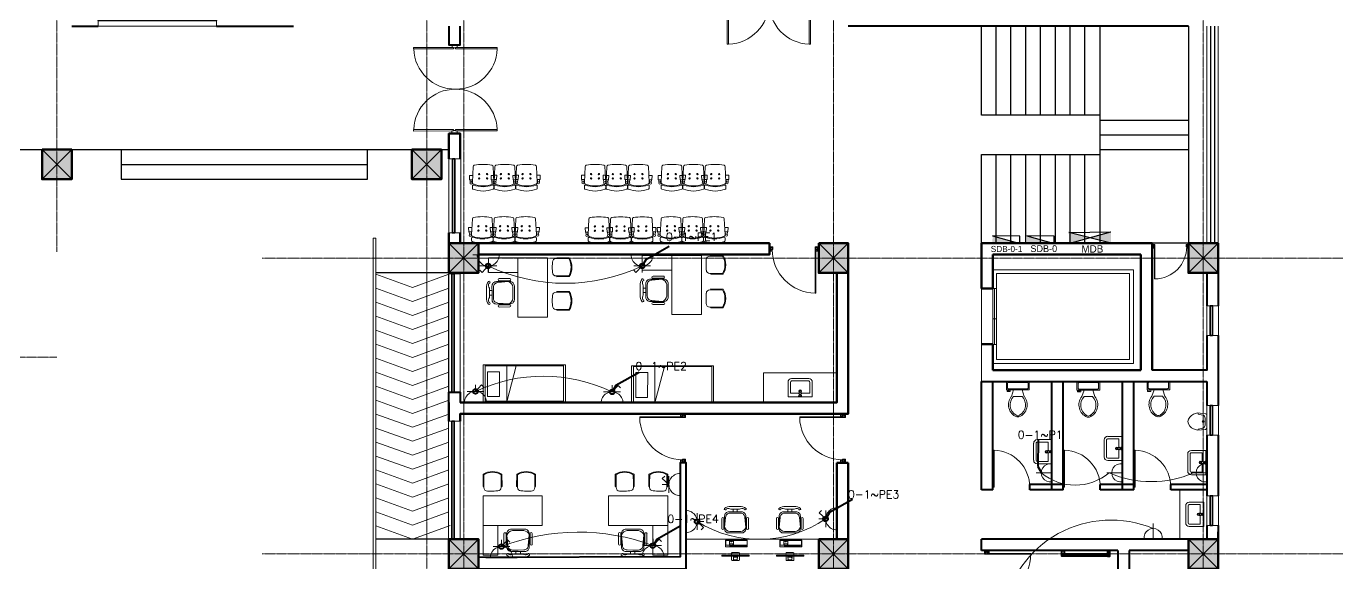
# Model space of a CAD drawing. Header units: millimetres. Extents: x 2390631 to 3136749, y 3674522 to 3929111.
# Drawn here: x 2454406 to 2481103, y 3817541 to 3828418 of the extents above; entities that cross this region are included whole.
import ezdxf

# ---------------------------------------------------------------- set-up
doc = ezdxf.new("R2010")
doc.units = ezdxf.units.MM
doc.header["$MEASUREMENT"] = 0
doc.linetypes.add('CENTER', pattern=[2, 1.25, -0.25, 0.25, -0.25])
doc.linetypes.add('DASHED', pattern=[0.75, 0.5, -0.25])
for name, color, linetype, lineweight in [('0newfurnture', 30, 'Continuous', 15), ('4 DB BOXES', 3, 'Continuous', 25), ('5 A power', 220, 'Continuous', 9), ('5 DB BOXES', 3, 'Continuous', 25), ('centreline', 52, 'CENTER', 5), ('Column-0.5', 14, 'Continuous', 50), ('door', 41, 'Continuous', 5), ('Door Opening-0.09', 253, 'Continuous', 9), ('furniture', 34, 'Continuous', 15), ('Furniture Hospital-0.09', 44, 'Continuous', 9), ('Hatch', 9, 'Continuous', 9), ('hatch-1', 53, 'Continuous', 15), ('hidden lines', 205, 'DASHED', 5), ('Power Sockets City supply', 141, 'Continuous', 13), ('Railing', 73, 'Continuous', 20), ('Sill Level', 140, 'Continuous', 20), ('stairs', 6, 'Continuous', 25), ('WALL 0.2', 7, 'Continuous', 20), ('wall 0.4', 7, 'Continuous', 40), ('Wall-0.5', 7, 'Continuous', 50), ('WINDOW', 152, 'Continuous', 30), ('Windows Plan', 152, 'Continuous', 35)]:
    doc.layers.add(name, color=color, linetype=linetype, lineweight=lineweight)
for name, color, linetype in [('power socket Generator', 210, 'CENTER'), ('wire powered ups', 3, 'Continuous'), ('Wires', 1, 'Continuous')]:
    doc.layers.add(name, color=color, linetype=linetype)
doc.styles.add('arial.', font='arial.ttf')
doc.styles.add('romans', font='romans.shx')
doc.styles.get("Standard").update_dxf_attribs({"font": 'arial.ttf'})
doc.dimstyles.get("Standard").update_dxf_attribs({"dimtxt": 500, "dimasz": 100, "dimexe": 100, "dimexo": 200, "dimgap": 0.09, "dimtad": 0, "dimtoh": 1, "dimdec": 0, "dimzin": 0, "dimdsep": 46, "dimtxsty": 'Standard', "dimblk": 'DOT', "dimcen": 0, "dimclrd": 256, "dimclre": 256, "dimclrt": 256, "dimadec": 0, "dimazin": 0, "dimtfac": 1, "dimtdec": 0, "dimtofl": 0, "dimtmove": 0, "dimatfit": 3, "dimfxl": 1, "dimtolj": 1, "dimtzin": 0, "dimlwd": -1, "dimlwe": -1, "dimarcsym": 1})

# ---------------------------------------------------------------- blocks, each defined once
blk = doc.blocks.new("door 3'3")
at = {"layer": 'door'}
for p, q in [((82769.4, -31237.4), (82769.4, -31203.4)), ((82769.8, -31203.4), (82769.4, -31203.4)), ((82769.8, -31237.4), (82769.8, -31203.4))]:
    blk.add_line(p, q, dxfattribs=at)
at = {"layer": 'door', "ltscale": 80}
for points in [[(82769.8, -31239.8), (82767.4, -31239.8), (82767.4, -31239.4), (82766.9, -31239.4), (82766.9, -31236.4), (82767.4, -31236.4), (82767.4, -31235.9), (82769.4, -31235.9), (82769.4, -31237.4), (82769.8, -31237.4)], [(82802.9, -31239.8), (82805.4, -31239.8), (82805.4, -31239.4), (82805.9, -31239.4), (82805.9, -31236.4), (82805.4, -31236.4), (82805.4, -31235.9), (82803.4, -31235.9), (82803.4, -31237.4), (82802.9, -31237.4)]]:
    blk.add_lwpolyline(points, close=True, dxfattribs=at)
blk.add_arc((82769.4, -31237.4), 34, 0, 89.2047, dxfattribs=at)
at = {"layer": 'Hatch'}
for centre, radius, start, end in [((82767.7, -31239.9), 2.68, 36.7582, 107.5329), ((82767.3, -31240.3), 1.96, 14.7681, 101.3525), ((82757.2, -31236.2), 10.6, 342.6842, 1.6014), ((82764.4, -31235.9), 4.57, 311.0325, 0.2101), ((82768.1, -31239.1), 3.04, 64.8198, 103.5348), ((82767.3, -31236.1), 3.25, 271.0473, 321.5319), ((82805.1, -31239.9), 2.68, 72.4671, 143.2418), ((82805.5, -31236.1), 3.25, 218.4681, 268.9527), ((82804.7, -31239.1), 3.04, 76.4652, 115.1802), ((82805.5, -31240.3), 1.96, 78.6475, 165.2319), ((82808.4, -31235.9), 4.57, 179.7899, 228.9675), ((82815.6, -31236.2), 10.6, 178.3986, 197.3158)]:
    blk.add_arc(centre, radius, start, end, dxfattribs=at)
blk = doc.blocks.new('desk')
at = {"layer": 'Furniture Hospital-0.09', "lineweight": 0}
for p, q in [((82779.1, -33204.5), (82778.8, -33204.7)), ((82778.8, -33226.1), (82778.8, -33204.7)), ((82778.1, -33213.8), (82775.8, -33214)), ((82775.8, -33214.2), (82775.9, -33214.2)), ((82775.8, -33214.3), (82775.9, -33214.3)), ((82775.8, -33216.6), (82775.9, -33216.6)), ((82775.8, -33216.6), (82775.9, -33216.6)), ((82778.1, -33217.1), (82775.8, -33216.9)), ((82775.9, -33212.3), (82778.8, -33212.3)), ((82775.9, -33218.6), (82778.8, -33218.6)), ((82777.7, -33214.4), (82778.6, -33214.4)), ((82777.7, -33214.5), (82777.7, -33214.4)), ((82777.7, -33214.5), (82778.8, -33214.5)), ((82777.7, -33216.4), (82778.6, -33216.4)), ((82777.7, -33216.4), (82778.8, -33216.4)), ((82777.7, -33216.4), (82777.7, -33216.4)), ((82777.8, -33216.4), (82777.8, -33214.5)), ((82779.6, -33212.3), (82781, -33212.3)), ((82779.6, -33218.6), (82781, -33218.6)), ((82778.8, -33226.1), (82779.1, -33226.3))]:
    blk.add_line(p, q, dxfattribs=at)
at = {"layer": 'Furniture Hospital-0.09', "lineweight": 0, "ltscale": 100}
for p, q in [((82786.2, -33223.5), (82786.2, -33206.1)), ((82786.2, -33206.1), (82791.3, -33206.1)), ((82786.5, -33207.8), (82787.1, -33207.8)), ((82786.5, -33217.1), (82786.5, -33207.8)), ((82786.6, -33207), (82786.6, -33206.4)), ((82786.6, -33206.4), (82787.1, -33206.4)), ((82787.1, -33207), (82786.6, -33207)), ((82787.1, -33206.4), (82787.1, -33207)), ((82787.1, -33207.8), (82787.1, -33217.1)), ((82787.4, -33217.1), (82787.4, -33206.3)), ((82787.4, -33206.3), (82791.1, -33206.3)), ((82791.1, -33206.3), (82791.1, -33217.1)), ((82791.3, -33206.1), (82791.3, -33223.5)), ((82787.1, -33217.1), (82786.5, -33217.1)), ((82786.5, -33219.9), (82786.5, -33217.6)), ((82786.5, -33217.6), (82787.1, -33217.6)), ((82787.1, -33219.9), (82786.5, -33219.9)), ((82787.1, -33217.6), (82787.1, -33219.9)), ((82791.1, -33217.1), (82787.4, -33217.1)), ((82787.5, -33220), (82787.5, -33217.5)), ((82787.5, -33217.5), (82788.6, -33217.5)), ((82788.6, -33217.5), (82788.6, -33220)), ((82790, -33219.2), (82790, -33218.4)), ((82790, -33218.4), (82790.5, -33218.4)), ((82790.5, -33219.2), (82790, -33219.2)), ((82790.5, -33217.6), (82791, -33217.6)), ((82790.5, -33218.4), (82790.5, -33217.6)), ((82790.5, -33220.1), (82790.5, -33219.2)), ((82791, -33217.6), (82791, -33220.1)), ((82791.3, -33223.5), (82786.2, -33223.5)), ((82788.6, -33220), (82787.5, -33220)), ((82787.5, -33223.2), (82787.5, -33220.3)), ((82787.5, -33220.3), (82791.1, -33220.3)), ((82791.1, -33223.2), (82787.5, -33223.2)), ((82791, -33220.1), (82790.5, -33220.1)), ((82791.1, -33220.3), (82791.1, -33223.2))]:
    blk.add_line(p, q, dxfattribs=at)
at = {"layer": 'Furniture Hospital-0.09', "ltscale": 6}
for p, q in [((82800.5, -33205), (82808.5, -33205)), ((82800.5, -33206.6), (82808.5, -33206.6)), ((82813.9, -33214), (82815.9, -33214)), ((82813.9, -33217.3), (82815.9, -33217.3)), ((82800.5, -33224.7), (82808.5, -33224.7)), ((82800.5, -33226.3), (82808.5, -33226.3))]:
    blk.add_line(p, q, dxfattribs=at)
at = {"layer": 'Furniture Hospital-0.09', "lineweight": 0}
for points in [[(82779.6, -33226.3), (82779.6, -33204.5), (82779.1, -33204.5), (82779.1, -33226.3), (82779.6, -33226.3)], [(82775.2, -33217.9), (82775.2, -33213)], [(82775.8, -33216.9), (82775.8, -33214)], [(82775.9, -33216.6), (82775.9, -33214.2)], [(82775.9, -33216.6), (82775.9, -33214.3)], [(82781.7, -33217.9), (82781.7, -33213)]]:
    blk.add_lwpolyline(points, dxfattribs=at)
at = {"layer": 'Furniture Hospital-0.09', "ltscale": 6}
for points in [[(82797.1, -33215.6), (82797.1, -33210.6, -0.414214), (82800.5, -33207.2), (82810.6, -33207.2, -0.418376), (82813.9, -33210.6), (82813.9, -33215.6)], [(82798.2, -33215.6), (82798.2, -33211.3, -0.28028), (82801.6, -33207.2), (82809.5, -33208, -0.418376), (82812.8, -33211.3), (82812.8, -33215.6)], [(82816.3, -33208.6, -0.214578), (82815.9, -33212.2), (82815.9, -33215.6)], [(82816.6, -33207.1, -0.207066), (82818.1, -33212.2), (82818.1, -33215.6)], [(82797.1, -33215.6), (82797.1, -33220.7, 0.414214), (82800.5, -33224.1), (82810.6, -33224.1, 0.418376), (82813.9, -33220.7), (82813.9, -33215.6)], [(82798.2, -33215.6), (82798.2, -33219.9, 0.28028), (82801.6, -33224.1), (82809.5, -33223.3, 0.418376), (82812.8, -33219.9), (82812.8, -33215.6)], [(82816.3, -33222.7, 0.214578), (82815.9, -33219.1), (82815.9, -33215.6)], [(82816.6, -33224.2, 0.207066), (82818.1, -33219.1), (82818.1, -33215.6)]]:
    blk.add_lwpolyline(points, format="xyb", dxfattribs=at)
at = {"layer": 'Furniture Hospital-0.09', "lineweight": 0}
for points in [[(82778.1, -33213.8, -0.263666), (82778.5, -33214), (82778.6, -33214.1), (82778.6, -33214.4)], [(82778.1, -33217.1, 0.263666), (82778.5, -33216.9), (82778.6, -33216.8), (82778.6, -33216.4)]]:
    blk.add_lwpolyline(points, format="xyb", dxfattribs=at)
for centre, radius in [((82775.4, -33213.8), 0.0699), ((82775.4, -33214.4), 0.0699), ((82775.4, -33215), 0.0699), ((82775.4, -33215.6), 0.0699), ((82775.4, -33216.2), 0.0699), ((82775.4, -33216.7), 0.0699), ((82775.4, -33217.3), 0.0699), ((82775.4, -33217.9), 0.0699), ((82779.3, -33214), 0.0463), ((82779.3, -33216.9), 0.0463)]:
    blk.add_circle(centre, radius, dxfattribs=at)
at = {"layer": 'Furniture Hospital-0.09', "ltscale": 6}
for centre, radius, start, end in [((82800.7, -33205.8), 0.824, 100.5781, 259.642), ((82808.5, -33205.8), 0.812, 270, 90), ((82816.2, -33207.8), 0.823, 59.8228, 277.5348), ((82800.7, -33225.5), 0.824, 100.358, 259.4219), ((82808.5, -33225.5), 0.812, 270, 90), ((82816.2, -33223.5), 0.823, 82.4652, 300.1772)]:
    blk.add_arc(centre, radius, start, end, dxfattribs=at)
at = {"layer": 'Furniture Hospital-0.09', "lineweight": 0}
for centre, start, end in [((82775.9, -33213), 90, 180), ((82775.9, -33217.9), 180, 270), ((82781, -33213), 0, 90), ((82781, -33217.9), 270, 0)]:
    blk.add_arc(centre, 0.695, start, end, dxfattribs=at)
blk = doc.blocks.new('MAIN DOOR')
at = {"layer": 'door', "ltscale": 1000}
for points in [[(2313.5, 188.5), (2347.4, 188.5), (2347.4, 187.3), (2313.5, 187.3)], [(2381.3, 188.5), (2348.9, 188.5), (2348.9, 187.3), (2381.3, 187.3)]]:
    blk.add_lwpolyline(points, close=True, dxfattribs=at)
for points in [[(2346.1, 190.6), (2346.1, 188.5)], [(2348.9, 188.1), (2347.4, 188.1), (2347.4, 188.5), (2346.1, 188.5), (2346.1, 190.6), (2350.2, 190.6)], [(2347.4, 188.1), (2348.9, 188.1), (2348.9, 188.5), (2350.2, 188.5), (2350.2, 190.6), (2346.1, 190.6)], [(2350.2, 190.6), (2350.2, 188.5)], [(2313.4, 120.7), (2347.3, 120.7), (2347.3, 121.9), (2313.4, 121.9), (2313.4, 120.7)], [(2348.8, 121.1), (2347.3, 121.1), (2347.3, 120.7), (2346, 120.7), (2346, 118.6), (2350.1, 118.6)], [(2347.3, 121.1), (2348.8, 121.1), (2348.8, 120.7), (2350.1, 120.7), (2350.1, 118.6), (2346, 118.6)], [(2346, 118.6), (2346, 120.7)], [(2381.3, 120.7), (2348.8, 120.7), (2348.8, 121.9), (2381.3, 121.9), (2381.3, 120.7)], [(2350.1, 118.6), (2350.1, 120.7)]]:
    blk.add_lwpolyline(points, dxfattribs=at)
at = {"layer": 'Door Opening-0.09', "ltscale": 1000}
for centre, start, end in [((2347.4, 188.5), 182.1168, 357.8826), ((2347.3, 120.7), 2.1167, 177.8826)]:
    blk.add_arc(centre, 33.9, start, end, dxfattribs=at)
at = {"layer": 'WINDOW', "ltscale": 5}
blk.add_line((2350.1, 190.6), (2350.1, 190.6), dxfattribs=at)
blk = doc.blocks.new('BANCAS')
at = {"layer": 'Furniture Hospital-0.09'}
for p, q in [((-0.236, -0.247), (-0.314, -0.247)), ((-0.309, -0.347), (-0.314, -0.247)), ((0.314, -0.25), (0.236, -0.25)), ((0.309, -0.35), (0.314, -0.25)), ((-0.241, -0.347), (-0.309, -0.347)), ((-0.294, -0.405), (-0.3, -0.347)), ((-0.256, -0.405), (-0.25, -0.347)), ((0.309, -0.35), (0.241, -0.35)), ((0.256, -0.409), (0.25, -0.35)), ((0.294, -0.409), (0.3, -0.35))]:
    blk.add_line(p, q, dxfattribs=at)
blk.add_lwpolyline([(0.227, -0.048, 0.346546), (0.203, -0.019, 0.095695), (-0.203, -0.019, 0.346546), (-0.227, -0.048), (-0.244, -0.417, 0.318973), (-0.225, -0.447, 0.193005), (0.225, -0.447, 0.318973), (0.244, -0.417)], format="xyb", close=True, dxfattribs=at)
blk.add_lwpolyline([(-0.245, -0.522), (-0.245, -0.489, -0.522832), (-0.218, -0.471, 0.18), (0.218, -0.471, -0.522832), (0.245, -0.489), (0.245, -0.547, -0.306573), (0.232, -0.565, -0.192782), (-0.232, -0.565, -0.306573), (-0.245, -0.547), (-0.245, -0.504)], format="xyb", dxfattribs=at)
for centre, radius in [((-0.09, -0.22), 0.015), ((0.09, -0.22), 0.015), ((-0.275, -0.422), 0.025), ((-0.09, -0.32), 0.015), ((0.09, -0.32), 0.015), ((0.275, -0.425), 0.025)]:
    blk.add_circle(centre, radius, dxfattribs=at)
blk = doc.blocks.new('A$C72AE6952')
at = {"ltscale": 20, "xscale": 800, "yscale": 800, "zscale": 800, "row_count": 1, "column_count": 3, "row_spacing": 0, "column_spacing": 440.0000000000001}
blk.add_blockref('BANCAS', (-440, 0), dxfattribs=at)
blk = doc.blocks.new('d1')
at = {"layer": 'door'}
for p, q in [((2442.7, 10746.2), (2408.3, 10746.2)), ((2408.3, 10746.2), (2408.3, 10745.7)), ((2442.7, 10745.7), (2408.3, 10745.7))]:
    blk.add_line(p, q, dxfattribs=at)
at = {"layer": 'door', "ltscale": 80}
for points in [[(2445, 10779.7), (2445, 10782), (2444.6, 10782), (2444.6, 10782.4), (2441.8, 10782.4), (2441.8, 10782), (2441.4, 10782), (2441.4, 10780.1), (2442.7, 10780.1), (2442.7, 10779.7)], [(2445, 10746.2), (2445, 10743.9), (2444.6, 10743.9), (2444.6, 10743.4), (2441.8, 10743.4), (2441.8, 10743.9), (2441.4, 10743.9), (2441.4, 10745.7), (2442.7, 10745.7), (2442.7, 10746.2)]]:
    blk.add_lwpolyline(points, close=True, dxfattribs=at)
at = {"layer": 'Door Opening-0.09', "ltscale": 80}
blk.add_arc((2442.7, 10745.7), 34.4, 90, 179.274, dxfattribs=at)
at = {"layer": 'hidden lines'}
for centre, radius, start, end in [((2441.6, 10791.4), 9.82, 268.3986, 287.3158), ((2441.4, 10784.8), 4.22, 269.7899, 318.9675), ((2444.3, 10781.3), 2.81, 166.4652, 205.1802), ((2445, 10781.7), 2.48, 162.4671, 233.2418), ((2441.6, 10782), 3, 308.4681, 358.9527), ((2445.5, 10782.1), 1.81, 168.6475, 255.2319), ((2441.4, 10741.1), 4.22, 41.0325, 90.2101), ((2444.3, 10744.5), 2.81, 154.8198, 193.5348), ((2445, 10744.2), 2.48, 126.7582, 197.5329), ((2441.6, 10743.8), 3, 1.0473, 51.5319), ((2445.5, 10743.8), 1.81, 104.7681, 191.3525), ((2441.6, 10734.5), 9.82, 72.6842, 91.6014)]:
    blk.add_arc(centre, radius, start, end, dxfattribs=at)
blk = doc.blocks.new('2ft column')
at = {"layer": 'Hatch', "ltscale": 5}
h = blk.add_hatch(color=256, dxfattribs=at)
h.dxf.hatch_style = 1
h.paths.add_polyline_path([(2207385, 4176559), (2207985, 4176559), (2207985, 4175959), (2207385, 4175959)])
at = {"layer": 'Column-0.5', "ltscale": 5}
blk.add_lwpolyline([(2207385, 4176559), (2207985, 4176559), (2207985, 4175959), (2207385, 4175959)], close=True, dxfattribs=at)
at = {"layer": 'Defpoints', "ltscale": 5}
for points in [[(2207985, 4176559), (2207385, 4175959)], [(2207985, 4175959), (2207385, 4176559)]]:
    blk.add_lwpolyline(points, dxfattribs=at)
blk = doc.blocks.new('main grid')
at = {"layer": 'centreline', "ltscale": 5}
for p, q in [((2533911, 4018930), (2533911, 3991299)), ((2541411, 4018930), (2541411, 3976624)), ((2542161, 4018930), (2542161, 3976624)), ((2549661, 4018930), (2549661, 3976624)), ((2557161, 4018930), (2557161, 3976624)), ((2559988, 3991172), (2538074, 3991172)), ((2533911, 3989164), (2515100, 3989164)), ((2559988, 3985172), (2538074, 3985172))]:
    blk.add_line(p, q, dxfattribs=at)
at = {"layer": 'Hatch'}
for p in [(326226, -183187), (333726, -183187), (334476, -185087), (341976, -185087), (349476, -185087), (334476, -191087), (341976, -191087), (349476, -191087)]:
    blk.add_blockref('2ft column', p, dxfattribs=at)
blk = doc.blocks.new('TAP')
at = {"layer": 'Furniture Hospital-0.09', "linetype": 'Continuous'}
for p, q in [((0, 38), (0, -38)), ((5, 38), (0, 38)), ((5, 38), (5, -38)), ((30, 25), (5, 25)), ((30, 0), (5, 0)), ((30, 25), (30, -25)), ((56, 16), (30, 16)), ((51, 7), (48, 8)), ((59, 19), (57, 22)), ((73, 24), (73, 27)), ((88, 20), (89, 22)), ((97, 15), (125, 12)), ((97, 8), (100, 9)), ((5, -38), (0, -38)), ((30, -25), (5, -25)), ((56, -16), (30, -16)), ((51, -8), (48, -9)), ((60, -20), (58, -22)), ((74, -24), (74, -27)), ((88, -19), (90, -22)), ((97, -7), (100, -8)), ((97, -15), (125, -12))]:
    blk.add_line(p, q, dxfattribs=at)
for radius in [21.2, 19.7]:
    blk.add_circle((74, 0), radius, dxfattribs=at)
for centre, radius, start, end in [((74, 0), 27.2, 163.0512, 199.0512), ((74, 0), 24.2, 127.0512, 163.0512), ((74, 0), 27.2, 91.0512, 127.0512), ((74, 0), 24.2, 55.0512, 91.0512), ((74, 0), 27.2, 19.0512, 55.0512), ((74, 0), 24.2, 343.0512, 19.0512), ((95, 0), 32.6, 337.45, 22.55), ((74, 0), 24.2, 199.0512, 235.0512), ((74, 0), 27.2, 235.0512, 271.0512), ((74, 0), 24.2, 271.0512, 307.0512), ((74, 0), 27.2, 307.0512, 343.0512)]:
    blk.add_arc(centre, radius, start, end, dxfattribs=at)
blk = doc.blocks.new('bazin')
at = {"layer": '0newfurnture', "ltscale": 5}
for p, q in [((2434577, 4011590), (2435069, 4011590)), ((2434577, 4011295), (2434577, 4011590)), ((2434626, 4011295), (2434626, 4011516)), ((2434626, 4011516), (2434799, 4011516)), ((2434847, 4011516), (2435020, 4011516)), ((2435020, 4011516), (2435020, 4011295)), ((2435069, 4011590), (2435069, 4011295)), ((2434996, 4011270), (2434651, 4011270)), ((2434996, 4011221), (2434651, 4011221))]:
    blk.add_line(p, q, dxfattribs=at)
blk.add_circle((2434823, 4011477), 25.6, dxfattribs=at)
for centre, radius, start, end in [((2434651, 4011295), 73.8, 180, 270), ((2434651, 4011295), 24.6, 180, 270), ((2434996, 4011295), 73.8, 270, 0), ((2434996, 4011295), 24.6, 270, 0)]:
    blk.add_arc(centre, radius, start, end, dxfattribs=at)
at = {"layer": '0newfurnture', "ltscale": 5, "xscale": 0.9842520018725999, "yscale": 0.9842520018725999, "zscale": 0.9842520018725999, "rotation": 270}
blk.add_blockref('TAP', (2434823, 4011590), dxfattribs=at)
blk = doc.blocks.new('26 door')
at = {"layer": 'door'}
blk.add_line((42654.7, -717.8), (42654.7, -716.7), dxfattribs=at)
at = {"layer": 'door', "ltscale": 5}
blk.add_lwpolyline([(42654.7, -716.7), (42684.7, -716.7), (42684.7, -717.8), (42654.7, -717.8)], dxfattribs=at)
at = {"layer": 'Door Opening-0.09'}
blk.add_arc((42654.8, -717.8), 30, 2.1358, 90.1794, dxfattribs=at)
blk = doc.blocks.new('Toilet - top')
at = {"layer": 'Furniture Hospital-0.09'}
for p, q in [((-10, -8.5), (-8, -8.5)), ((-10, -9.5), (-10, -8.5)), ((-7, -9.5), (-10, -9.5)), ((-8, -8.5), (-8, -8)), ((-7, -8), (-7, -9.5)), ((-4, -8), (-6, -14)), ((4, -8), (6, -14)), ((9.5, -6), (9.5, -2)), ((4, -14), (-4, -14))]:
    blk.add_line(p, q, dxfattribs=at)
blk.add_lwpolyline([(10.5, -8), (10.5, 0), (-10.5, 0), (-10.5, -8)], close=True, dxfattribs=at)
for points in [[(-9.5, -2), (-9.5, -6)], [(8.5, -1), (-8.5, -1)], [(-8.5, -7), (8.5, -7)]]:
    blk.add_lwpolyline(points, dxfattribs=at)
for centre, radius, start, end in [((-8.6, -1.9), 0.884, 81.8699, 188.1301), ((-8.6, -6.1), 0.884, 171.8699, 278.1301), ((8.6, -1.9), 0.884, 351.8699, 98.1301), ((8.6, -6.1), 0.884, 261.8699, 8.1301), ((3.5, -21.6), 12.2, 141.4691, 247.9714), ((4.2, -21.8), 11.3, 136.3677, 238.9468), ((-3.5, -21.6), 12.2, 292.0284, 38.5307), ((-4.2, -21.8), 11.3, 301.053, 43.6321), ((0, -27.9), 4, 245.7318, 294.2682), ((0, -29), 4, 254.8605, 285.1395)]:
    blk.add_arc(centre, radius, start, end, dxfattribs=at)
blk = doc.blocks.new('TIA UR Plan-flat-1')
at = {"layer": 'Furniture Hospital-0.09'}
for points in [[(-186, 175), (-265, 150, 0.270578), (-380, 0, 0.556713)], [(-186, -175), (-265, -150, -0.270578), (-380, 0, -0.556713)], [(0, 0), (0, 132, 0.414214), (-25, 157), (-186, 175)], [(0, 0), (0, -132, -0.414214), (-25, -157), (-186, -175)], [(-174, 175), (-174, 154), (-81, 130, -0.321575), (-32, 71), (-32, 0)], [(-174, -175), (-174, -154), (-81, -130, 0.321575), (-32, -71), (-32, 0)]]:
    blk.add_lwpolyline(points, format="xyb", dxfattribs=at)
blk.add_circle((-75, 0), 20, dxfattribs=at)
blk = doc.blocks.new('ADHIKRIT')
at = {"layer": 'furniture'}
for p, q in [((900, 1351), (0, 1351)), ((0, 1351), (0, -450)), ((0, 741), (0, 1351)), ((900, -450), (900, 1351)), ((-245, 1046), (-569, 1047)), ((-245, 980), (-569, 981)), ((1048, 956), (1048, 1014)), ((1187, 1121), (1153, 1121)), ((1187, 1145), (1558, 1147)), ((1187, 1145), (1187, 1121)), ((1187, 1121), (1545, 1123)), ((-789, 683), (-869, 683)), ((-789, 547), (-869, 547)), ((1050, 758), (1050, 711)), ((1050, 700), (1050, 711)), ((1189, 595), (1157, 595)), ((1187, 595), (1187, 571)), ((1187, 571), (1558, 573)), ((1189, 595), (1286, 595)), ((1287, 595), (1545, 597)), ((-900, 0), (0, 0)), ((-900, -450), (-900, 0)), ((-247, 247), (-571, 248)), ((-247, 182), (-571, 182)), ((1189, 102), (1157, 102)), ((1187, 126), (1558, 124)), ((1187, 102), (1187, 126)), ((1189, 102), (1286, 101)), ((1287, 101), (1545, 100)), ((1048, -260), (1048, -318)), ((1050, -4), (1050, -14)), ((1050, -61), (1050, -14)), ((0, -450), (-900, -450)), ((0, -450), (900, -450)), ((1187, -425), (1153, -425)), ((1187, -425), (1545, -426)), ((1187, -449), (1187, -425)), ((1187, -449), (1558, -450))]:
    blk.add_line(p, q, dxfattribs=at)
for points in [[(-897, 962, 0.207066), (-957, 755), (-957, 615)], [(-885, 900, 0.214578), (-869, 755), (-869, 615)], [(-110, 614), (-109, 818, 0.414214), (-246, 955), (-655, 956, 0.418376), (-789, 820), (-789, 615)], [(-153, 614), (-152, 788, 0.28028), (-288, 955), (-610, 925, 0.418376), (-744, 789), (-745, 615)], [(-899, 268, -0.207066), (-958, 476), (-957, 615)], [(-886, 330, -0.214578), (-870, 475), (-869, 615)], [(-110, 614), (-110, 409, -0.414214), (-247, 273), (-656, 274, -0.418376), (-790, 410), (-789, 615)], [(-153, 614), (-153, 440, -0.28028), (-290, 273), (-612, 304, -0.418376), (-745, 441), (-745, 615)]]:
    blk.add_lwpolyline(points, format="xyb", dxfattribs=at)
for centre, radius, start, end in [((-881, 933), 33.3, 262.3354, 120.0474), ((-569, 1014), 32.9, 89.8702, 269.8702), ((-245, 1013), 32.9, 269.8702, 89.8702), ((1753, 864), 711, 172.5908, 188.6233), ((1154, 1015), 106, 90.3083, 180.3083), ((1203, 1157), 39.5, 294.3355, 296.5711), ((1099, 860), 518, 329.4756, 30.5244), ((1099, 860), 542, 328.0257, 31.9845), ((1157, 701), 106, 180.3083, 270.3083), ((-882, 297), 33.3, 239.693, 97.4051), ((-571, 215), 32.9, 89.8702, 269.8702), ((-253, 214), 33.4, 280.4483, 79.5122), ((1157, -4), 106, 89.6917, 179.6917), ((1099, -163), 518, 329.4756, 30.5244), ((1099, -163), 542, 328.0155, 31.9743), ((1753, -168), 711, 171.3767, 187.4092), ((1154, -319), 106, 179.6917, 269.6917), ((1203, -461), 39.5, 63.4289, 65.6645)]:
    blk.add_arc(centre, radius, start, end, dxfattribs=at)
blk = doc.blocks.new('BED')
at = {"layer": 'Furniture Hospital-0.09'}
for p, q in [((-2.12, 0.475), (-2.12, -0.475)), ((-2.12, -0.475), (-2.12, 0.475)), ((-0.008, 0.475), (-2.12, 0.475)), ((-2.07, 0.475), (-2.07, -0.475)), ((-0.058, 0.455), (-2.07, 0.455)), ((-0.855, -0.455), (-0.61, 0.475)), ((-0.61, 0.475), (-0.61, -0.455)), ((-0.058, -0.475), (-0.058, 0.475)), ((-0.008, -0.475), (-0.008, 0.475)), ((-0.425, 0.336), (-0.426, -0.303)), ((-0.425, 0.336), (-0.121, 0.336)), ((-0.121, -0.303), (-0.121, 0.336)), ((-0.426, -0.303), (-0.121, -0.303)), ((-2.12, -0.475), (-0.008, -0.475)), ((-2.07, -0.455), (-0.058, -0.455))]:
    blk.add_line(p, q, dxfattribs=at)
blk = doc.blocks.new('w1')
at = {"layer": 'Sill Level'}
blk.add_lwpolyline([(2460641, 3827503), (2460641, 3825103), (2460401, 3825103), (2460401, 3827503)], close=True, dxfattribs=at)
at = {"layer": 'Windows Plan'}
blk.add_lwpolyline([(2460521, 3825103), (2460521, 3827503), (2460473, 3827503), (2460473, 3825103)], close=True, dxfattribs=at)
blk = doc.blocks.new('w2')
at = {"layer": 'Sill Level'}
blk.add_lwpolyline([(2444138, 3818930), (2445638, 3818930), (2445638, 3818690), (2444138, 3818690)], close=True, dxfattribs=at)
at = {"layer": 'Windows Plan'}
blk.add_lwpolyline([(2445638, 3818810), (2444138, 3818810), (2444138, 3818762), (2445638, 3818762)], close=True, dxfattribs=at)
blk = doc.blocks.new('v2')
at = {"layer": 'Sill Level'}
blk.add_lwpolyline([(2448277, 3818910), (2448877, 3818910), (2448877, 3818670), (2448277, 3818670)], close=True, dxfattribs=at)
at = {"layer": 'Windows Plan'}
blk.add_lwpolyline([(2448877, 3818790), (2448277, 3818790), (2448277, 3818743), (2448877, 3818743)], close=True, dxfattribs=at)
blk = doc.blocks.new('15A N soc')
at = {"layer": 'Power Sockets City supply', "color": 244, "lineweight": 13, "true_color": 0x991b1e}
for p, q in [((52222.561, 99516.206), (52222.561, 99516.26)), ((52222.561, 99516.206), (52222.61, 99516.259)), ((52222.61, 99516.259), (52222.628, 99516.24)), ((52222.628, 99516.206), (52222.493, 99516.206)), ((52222.434, 99516.116), (52222.686, 99516.116))]:
    blk.add_line(p, q, dxfattribs=at)
blk.add_arc((52222.561, 99516.118), 0.0881, 358.32, 181.68, dxfattribs=at)
blk = doc.blocks.new('5A soc')
at = {"layer": '5 A power', "lineweight": 18}
for p, q in [((895571.9, -137969.1), (895571.9, -137872.1)), ((895476.6, -137969.1), (895667.1, -137969.1))]:
    blk.add_line(p, q, dxfattribs=at)
blk.add_arc((895571.9, -137960.1), 57.1, 350.91221, 189.08779, dxfattribs=at)
blk = doc.blocks.new('FDB')
at = {"layer": '4 DB BOXES'}
blk.add_hatch(color=256, dxfattribs=at).paths.add_polyline_path([(-65075.48, -197982.42), (-65075.48, -197977), (-65095.76, -197982.42)])
for p, q in [((-65095.76, -197982.42), (-65095.76, -197977)), ((-65095.76, -197977), (-65075.48, -197977)), ((-65075.48, -197977), (-65095.76, -197982.42)), ((-65075.48, -197982.42), (-65095.76, -197982.42))]:
    blk.add_line(p, q, dxfattribs=at)
blk = doc.blocks.new('mpb')
h = blk.add_hatch(color=3)
h.paths.add_polyline_path([(531970, 179435), (531970, 179646), (531575, 179540)])
h.paths.add_polyline_path([(531575, 179540), (531284, 179618), (531284, 179462)])
h.paths.add_polyline_path([(531284, 179462), (531284, 179618), (531180, 179646), (531180, 179435)])
at = {"color": 3}
for p, q in [((531180, 179646), (531970, 179646)), ((531180, 179646), (531970, 179435)), ((531970, 179646), (531180, 179435)), ((531970, 179435), (531180, 179435))]:
    blk.add_line(p, q, dxfattribs=at)
blk = doc.blocks.new('_Dot')
at = {"color": 0, "linetype": 'ByBlock', "lineweight": -2}
blk.add_line((-0.5, 0), (-1, 0), dxfattribs=at)
at = {"color": 0, "linetype": 'ByBlock', "lineweight": -3, "const_width": 0.5}
blk.add_lwpolyline([(-0.25, 0, 1), (0.25, 0, 1)], format="xyb", close=True, dxfattribs=at)

msp = doc.modelspace()

# ---------------------------------------------------------------- linework, layer by layer
at = {"layer": '0newfurnture', "ltscale": 5}
msp.add_lwpolyline([(2469357, 3821392), (2470846, 3821392), (2470846, 3820792), (2469357, 3820792)], close=True, dxfattribs=at)
at = {"layer": '0newfurnture'}
msp.add_lwpolyline([(2478346, 3818298), (2478346, 3818018), (2477802, 3818018), (2477802, 3819018), (2478346, 3819018), (2478346, 3818898)], dxfattribs=at)
at = {"layer": 'centreline', "ltscale": 5}
for p, q in [((2455026, 3851476), (2455026, 3823845)), ((2470776, 3851476), (2470776, 3803536))]:
    msp.add_line(p, q, dxfattribs=at)
at = {"layer": 'Furniture Hospital-0.09', "ltscale": 5}
for p, q in [((2474006, 3823481), (2474006, 3823098)), ((2474083, 3823404), (2474083, 3823098)), ((2476782, 3823404), (2474083, 3823404)), ((2476782, 3821658), (2476782, 3823404)), ((2474006, 3823098), (2474083, 3823098)), ((2474044, 3823098), (2474044, 3821964)), ((2474044, 3822484), (2474006, 3822484)), ((2474083, 3822484), (2474044, 3822484)), ((2474006, 3821964), (2474006, 3821581)), ((2474006, 3821964), (2474083, 3821964)), ((2474083, 3821964), (2474083, 3821658)), ((2474083, 3821658), (2476782, 3821658)), ((2474006, 3821581), (2476859, 3821581))]:
    msp.add_line(p, q, dxfattribs=at)
for points in [[(2474006, 3823481), (2476859, 3823481), (2476859, 3821581)], [(2474006, 3821964), (2474006, 3823098)], [(2474083, 3823098), (2474083, 3821964)], [(2467788, 3818018), (2470476, 3818018)]]:
    msp.add_lwpolyline(points, dxfattribs=at)
at = {"layer": 'hatch-1', "color": 4, "lineweight": 0, "ltscale": 5}
for points in [[(2462976, 3823389), (2462235, 3823121), (2461494, 3823389)], [(2462976, 3823106), (2462235, 3822837), (2461494, 3823106)], [(2462976, 3822822), (2462235, 3822554), (2461494, 3822822)], [(2462976, 3822539), (2462235, 3822270), (2461494, 3822539)], [(2462976, 3822255), (2462235, 3821987), (2461494, 3822255)], [(2462976, 3821972), (2462235, 3821703), (2461494, 3821972)], [(2462976, 3821688), (2462235, 3821420), (2461494, 3821688)], [(2462976, 3821405), (2462235, 3821136), (2461494, 3821405)], [(2462976, 3821121), (2462235, 3820853), (2461494, 3821121)], [(2462976, 3820838), (2462235, 3820569), (2461494, 3820838)], [(2462976, 3820554), (2462235, 3820286), (2461494, 3820554)], [(2462976, 3820271), (2462235, 3820002), (2461494, 3820271)], [(2462976, 3819987), (2462235, 3819719), (2461494, 3819987)], [(2462976, 3819704), (2462235, 3819435), (2461494, 3819704)], [(2462976, 3819421), (2462235, 3819152), (2461494, 3819421)], [(2462976, 3819137), (2462235, 3818868), (2461494, 3819137)], [(2462976, 3818854), (2462235, 3818585), (2461494, 3818854)], [(2462976, 3818570), (2462235, 3818301), (2461494, 3818570)], [(2463001, 3818296), (2462235, 3818018), (2461494, 3818287)]]:
    msp.add_lwpolyline(points, dxfattribs=at)
at = {"layer": 'Railing', "ltscale": 5}
msp.add_lwpolyline([(2461443, 3824119), (2461494, 3824119), (2461494, 3817046), (2462056, 3817046), (2462056, 3816995), (2461443, 3816995)], close=True, dxfattribs=at)
at = {"layer": 'stairs', "ltscale": 5}
msp.add_line((2462976, 3818018), (2461494, 3818018), dxfattribs=at)
for points in [[(2447226, 3828418), (2447226, 3825918), (2462976, 3825918)], [(2476176, 3826618), (2473776, 3826618), (2473776, 3828418)], [(2474076, 3826618), (2474076, 3828418)], [(2474376, 3826618), (2474376, 3828418)], [(2474676, 3826618), (2474676, 3828418)], [(2474976, 3826618), (2474976, 3828418)], [(2475276, 3826618), (2475276, 3828418)], [(2475576, 3826618), (2475576, 3828418)], [(2475876, 3826618), (2475876, 3828418)], [(2476176, 3828418), (2476176, 3824018)], [(2477976, 3828418), (2477976, 3824018), (2477236, 3824018)], [(2476176, 3826518), (2477976, 3826518)], [(2476176, 3826218), (2477976, 3826218)], [(2456328, 3825918), (2456328, 3825318), (2461328, 3825318), (2461328, 3825918)], [(2476176, 3825918), (2477976, 3825918)], [(2473776, 3824018), (2473776, 3825818), (2476176, 3825818)], [(2474076, 3824018), (2474076, 3825818)], [(2474376, 3824018), (2474376, 3825818)], [(2474676, 3824018), (2474676, 3825818)], [(2474976, 3824018), (2474976, 3825818)], [(2475276, 3824018), (2475276, 3825818)], [(2475576, 3824018), (2475576, 3825818)], [(2475876, 3824018), (2475876, 3825818)], [(2456328, 3825618), (2461328, 3825618)], [(2462976, 3823418), (2461494, 3823418)]]:
    msp.add_lwpolyline(points, dxfattribs=at)
at = {"layer": 'WALL 0.2', "ltscale": 5}
for p, q in [((2473776, 3823103), (2473776, 3821218)), ((2474006, 3821969), (2474006, 3823103))]:
    msp.add_line(p, q, dxfattribs=at)
for points in [[(2478346, 3828418), (2478346, 3824018)], [(2478576, 3828418), (2478576, 3824018)], [(2462976, 3823418), (2462976, 3820792)], [(2463206, 3823418), (2463206, 3820792)]]:
    msp.add_lwpolyline(points, dxfattribs=at)
at = {"layer": 'wall 0.4', "ltscale": 5}
for p, q in [((2473775, 3819016), (2473775, 3821218)), ((2473776, 3821218), (2478346, 3821218)), ((2474005, 3819016), (2474005, 3821218)), ((2475205, 3819016), (2475205, 3821218)), ((2475435, 3819016), (2475435, 3821218)), ((2476635, 3819016), (2476635, 3821218)), ((2476865, 3819016), (2476865, 3821218)), ((2478346, 3821218), (2478346, 3820729)), ((2478346, 3820388), (2478346, 3820388)), ((2478346, 3820129), (2478346, 3818898)), ((2474005, 3819016), (2473775, 3819016)), ((2474755, 3819016), (2474755, 3819127)), ((2475435, 3819127), (2474755, 3819127)), ((2475435, 3819017), (2474755, 3819017)), ((2476185, 3819016), (2476185, 3819127)), ((2476865, 3819127), (2476185, 3819127)), ((2476865, 3819017), (2476185, 3819017)), ((2478346, 3819128), (2477615, 3819128)), ((2477615, 3819016), (2477615, 3819128)), ((2478346, 3819018), (2477615, 3819018)), ((2478346, 3818298), (2478346, 3818018)), ((2476546, 3818018), (2473776, 3818016)), ((2473776, 3817786), (2473776, 3818016)), ((2477976, 3818018), (2476546, 3818018)), ((2476546, 3817788), (2473776, 3817786)), ((2476546, 3817788), (2476546, 3816318)), ((2477976, 3817788), (2476776, 3817788)), ((2476776, 3817788), (2476776, 3816088))]:
    msp.add_line(p, q, dxfattribs=at)
for points in [[(2455326, 3828418), (2455861, 3828418)], [(2458261, 3828418), (2459826, 3828418)], [(2462976, 3828418), (2462976, 3828043), (2463206, 3828043), (2463206, 3828418)], [(2477976, 3828418), (2471076, 3828418)], [(2478346, 3823418), (2478346, 3822750)], [(2478576, 3823418), (2478576, 3822750)], [(2478346, 3822150), (2478346, 3821448), (2477239, 3821448)], [(2478576, 3822150), (2478576, 3820729)], [(2462976, 3820792), (2462976, 3820792), (2462976, 3820996), (2463206, 3820996), (2463206, 3820792)], [(2478576, 3820129), (2478576, 3818898)], [(2463576, 3817418), (2467788, 3817418), (2467788, 3819566), (2467667, 3819566), (2467667, 3817659), (2463576, 3817648)], [(2478576, 3818298), (2478576, 3818018)], [(2478576, 3817110), (2478576, 3818165)]]:
    msp.add_lwpolyline(points, dxfattribs=at)
for points in [[(2475453, 3817673), (2475409, 3817673), (2475409, 3817788), (2475453, 3817788)], [(2475413, 3817722), (2476376, 3817722), (2476376, 3817673), (2475413, 3817673)], [(2476335, 3817673), (2476379, 3817673), (2476379, 3817788), (2476335, 3817788)]]:
    msp.add_lwpolyline(points, close=True, dxfattribs=at)
at = {"layer": 'wall 0.4', "color": 3, "ltscale": 5}
for centre in [(2463774, 3823559), (2466894, 3823559), (2463517, 3821015), (2466285, 3821004), (2470617, 3818430), (2468010, 3818374), (2464044, 3817868), (2467115, 3817888)]:
    msp.add_circle(centre, 47.6, dxfattribs=at)
at = {"layer": 'Wall-0.5', "ltscale": 5}
for p, q in [((2477239, 3824018), (2473776, 3824018)), ((2473776, 3824018), (2473776, 3823103)), ((2474006, 3823103), (2474006, 3823788)), ((2474006, 3823788), (2477009, 3823788)), ((2477009, 3823788), (2477009, 3821448)), ((2477239, 3824018), (2477239, 3821448)), ((2477976, 3824018), (2477976, 3824018)), ((2473776, 3823103), (2474006, 3823103)), ((2474006, 3821969), (2473776, 3821969)), ((2474006, 3821448), (2474006, 3821969)), ((2477009, 3821448), (2474006, 3821448)), ((2470846, 3819566), (2470846, 3818018)), ((2471076, 3819566), (2470846, 3819566)), ((2471076, 3819566), (2471076, 3818018))]:
    msp.add_line(p, q, dxfattribs=at)
for points in [[(2463206, 3825730), (2463206, 3826243), (2462976, 3826243), (2462976, 3825730)], [(2462976, 3824230), (2462976, 3824018)], [(2463206, 3824018), (2463206, 3824230)], [(2463576, 3823788), (2469476, 3823788), (2469476, 3824018), (2463576, 3824018)], [(2470846, 3823418), (2470846, 3820792), (2463206, 3820792)], [(2471076, 3823418), (2471076, 3820562), (2463206, 3820562), (2463206, 3820411)], [(2462976, 3820792), (2462976, 3820411)]]:
    msp.add_lwpolyline(points, dxfattribs=at)
at = {"layer": 'WINDOW', "ltscale": 5}
for points in [[(2478421, 3828418), (2478421, 3824018)], [(2478501, 3828418), (2478501, 3824018)]]:
    msp.add_lwpolyline(points, dxfattribs=at)
at = {"layer": 'Wires', "color": 5, "lineweight": 9}
for centre, radius, start, end in [((2465335, 3826844), 3637, 244.6179, 295.3821), ((2464889, 3818104), 3218, 64.3298, 115.2342), ((2469271, 3820413), 2397, 238.2642, 304.1764), ((2465605, 3813834), 4326, 69.5655, 111.156)]:
    msp.add_arc(centre, radius, start, end, dxfattribs=at)
at = {"layer": 'Wires', "color": 2, "lineweight": 9}
for centre, radius, start, end in [((2475678, 3820187), 1073, 230.1237, 309.8763), ((2477222, 3821317), 2133, 246.358, 293.642), ((2476402, 3816196), 2210, 67.1374, 170.7354)]:
    msp.add_arc(centre, radius, start, end, dxfattribs=at)

# ---------------------------------------------------------------- block references
at = {"layer": '0newfurnture', "ltscale": 5}
msp.add_blockref('main grid', (-78885, -167454), dxfattribs=at)
at = {"layer": '0newfurnture', "xscale": -1}
for p, rotation in [((35277, 7832496), 180), ((-1536385, 1384967), 270), ((-1534955, 1385034), 270), ((-1533261, 1384748), 270), ((-1533302, 1383698), 270)]:
    msp.add_blockref('bazin', p, dxfattribs=dict(at, rotation=rotation))
at = {"layer": '5 DB BOXES'}
for name, p, xscale, yscale, zscale, rotation in [('FDB', (746106, 9237868), -27.26879209834783, 27.26879211394649, 27.26879210264321, 359.5057637808463), ('FDB', (746805, 9237868), -27.26879209834783, 27.26879211394649, 27.26879210264321, 359.5057637808463), ('mpb', (3048526, 4022762), 1.080112304098565, 1.080112304098565, 1.080112304098565, 180.4705244651931)]:
    msp.add_blockref(name, p, dxfattribs=dict(at, xscale=xscale, yscale=yscale, zscale=zscale, rotation=rotation))
at = {"layer": 'door', "xscale": -25, "yscale": 25, "zscale": 25, "rotation": 270}
for p in [(2491951, 2752705), (2493381, 2752705), (2494811, 2752704)]:
    msp.add_blockref('26 door', p, dxfattribs=at)
at = {"layer": 'Door Opening-0.09'}
for name, p, xscale, yscale, zscale, rotation in [('MAIN DOOR', (2465550, 3770221), -24.99999476308163, 24.99999476308163, 24.99999476308163, 269.9502640851987), ('MAIN DOOR', (2521790, 3831059), 24.99999476371197, 24.99999476371197, 24.99999476371197, 180.049735942377), ('d1', (2745912, 3761096), 25.64102998076803, 25.64102998076803, 25.64102998076803, 89.96666488574085), ("door 3'3", (885151, 3224316), -19.23084603733906, 19.23084603733906, 19.23084603733906, 179.9608081480045), ("door 3'3", (1669426, 5935716), -25.55555555555556, 25.55555555555556, 25.55555555555556, 90), ("door 3'3", (1672671, 5935716), -25.55555555555556, 25.55555555555556, 25.55555555555556, 90)]:
    msp.add_blockref(name, p, dxfattribs=dict(at, xscale=xscale, yscale=yscale, zscale=zscale, rotation=rotation))
at = {"layer": 'furniture', "extrusion": (0, 0, -1), "yscale": 0.6669998082076751, "zscale": -0.6669998082076751}
for p, xscale, rotation in [((-2467497, 3823473), 0.6669998082076751, 180.0000000000001), ((-2464377, 3823424), 0.6669998082076751, 180.0000000000001), ((-2463970, 3818295), 0.6669998082076751, 90.00000000000011), ((-2467115, 3818295), -0.6669998082076751, 269.9999999999999)]:
    msp.add_blockref('ADHIKRIT', p, dxfattribs=dict(at, xscale=xscale, rotation=rotation))
at = {"layer": 'furniture', "xscale": 789.473684210204, "yscale": 789.473684210204, "zscale": 789.473684210204, "rotation": 180}
for p in [(2463667, 3821175), (2466672, 3821157)]:
    msp.add_blockref('BED', p, dxfattribs=at)
at = {"layer": 'Furniture Hospital-0.09'}
for name, p, xscale, yscale, zscale in [('A$C72AE6952', (2464063, 3825617), -1.107692350907673, 1.107692350907673, 1.107692306891935), ('A$C72AE6952', (2466428, 3825617), 1.107692350907673, 1.107692350907673, 1.107692306891935), ('A$C72AE6952', (2467890, 3825617), -1.107692350907673, 1.107692350907673, 1.107692306891935), ('A$C72AE6952', (2464047, 3824558), -1.107692350907673, 1.107692350907673, 1.107692306891935), ('A$C72AE6952', (2466411, 3824555), -1.107692350907673, 1.107692350907673, 1.107692306891935), ('A$C72AE6952', (2467873, 3824558), -1.107692350907673, 1.107692350907673, 1.107692306891935), ('Toilet - top', (2474515, 3821220), 21.93575057202424, 21.93575057202424, 21.93575057202424), ('Toilet - top', (2475945, 3821215), 21.93575057202424, 21.93575057202424, 21.93575057202424), ('Toilet - top', (2477365, 3821223), 21.93575057202424, 21.93575057202424, 21.93575057202424)]:
    msp.add_blockref(name, p, dxfattribs=dict(at, xscale=xscale, yscale=yscale, zscale=zscale))
at = {"layer": 'Furniture Hospital-0.09', "rotation": 359.9999993660119}
msp.add_blockref('TIA UR Plan-flat-1', (2478346, 3820402), dxfattribs=at)
at = {"layer": 'Furniture Hospital-0.09', "xscale": -25.55555555555556, "yscale": 25.55555555555556, "zscale": 25.55555555555556, "rotation": 270}
for p in [(3317628, 1702217), (3318734, 1702217)]:
    msp.add_blockref('desk', p, dxfattribs=at)
at = {"layer": 'power socket Generator', "linetype": 'Continuous', "xscale": 3.253162499517202, "yscale": 3.253162499517202, "zscale": 3.253162499517202, "rotation": 90}
for p in [(2026369, 905922), (2027799, 905922), (2029510, 905922)]:
    msp.add_blockref('5A soc', p, dxfattribs=at)
at = {"layer": 'power socket Generator', "linetype": 'Continuous', "xscale": 3.253162499517202, "yscale": 3.253162499517202, "zscale": 3.253162499517202}
msp.add_blockref('5A soc', (-436180, 4266854), dxfattribs=at)
at = {"layer": 'Power Sockets City supply', "lineweight": 0, "xscale": 2523.339306174504, "yscale": 2523.339306174504, "zscale": 2523.339306174504}
for p, rotation in [((134239015, 254936714), 180), ((134242135, 254936714), 180), ((253580593, -127956115), 90), ((253583772, -127956811), 90), ((-248645145, 135593616), 270.0000000000001)]:
    msp.add_blockref('15A N soc', p, dxfattribs=dict(at, rotation=rotation))
for p in [(-129311724, -247292140), (-129308956, -247292151), (-129311197, -247295285), (-129308124, -247295268)]:
    msp.add_blockref('15A N soc', p, dxfattribs=at)
at = {"layer": 'wall 0.4', "rotation": 270}
for name, p in [('w1', (-1369242, 6289059)), ('w2', (-1355714, 6269868)), ('v2', (-1340325, 6271027)), ('v2', (-1340325, 6269005)), ('v2', (-1340325, 6267175))]:
    msp.add_blockref(name, p, dxfattribs=at)
at = {"layer": 'wall 0.4'}
for p in [(2565, -4106), (2565, -7092)]:
    msp.add_blockref('w1', p, dxfattribs=at)
at = {"layer": 'wall 0.4', "ltscale": 5, "xscale": 25.64102998076803, "yscale": 25.64102998076803, "zscale": 25.64102998076803, "rotation": 180.033335114651}
msp.add_blockref('d1', (2536371, 4093295), dxfattribs=at)

# ---------------------------------------------------------------- texts
at = {"layer": 'wall 0.4', "color": 5, "ltscale": 5, "style": 'romans'}
for s, p in [('0-1~PE1', (2467378, 3824070)), ('0-1~PE2', (2466759, 3821448)), ('0-1~PE3', (2471068, 3818844)), ('0-1~PE4', (2467406, 3818347))]:
    msp.add_text(s, height=162.3, dxfattribs=at).set_placement(p)
at = {"layer": 'wire powered ups', "ltscale": 5, "attachment_point": 9, "rotation": 359.9992, "style": 'arial.'}
for s, insert, char_height in [('{\\fStylus BT|b0|i0|c0|p34;SDB-0-1}', (2474607, 3823838), 125), ('{\\fStylus BT|b0|i0|c0|p34;SDB-0}', (2475312, 3823839), 137.5), ('{\\fStylus BT|b0|i0|c0|p34;MDB}', (2476249, 3823829), 150)]:
    msp.add_mtext(s, dxfattribs=dict(at, insert=insert, char_height=char_height))
at = {"layer": 'Wires', "color": 2, "lineweight": 9, "style": 'romans'}
msp.add_text('0-1~P1', height=162.3, dxfattribs=at).set_placement((2474512, 3820053))

# ---------------------------------------------------------------- leaders
at = {"layer": 'wall 0.4', "ltscale": 5}
for points in [[(2467441, 3823951), (2466971, 3823685), (2466896, 3823559)], [(2466833, 3821397), (2466363, 3821131), (2466287, 3821004)], [(2474926, 3820032), (2474920, 3819492), (2474992, 3819363)], [(2471164, 3818822), (2470694, 3818557), (2470619, 3818430)], [(2467665, 3818280), (2467195, 3818014), (2467119, 3817887)]]:
    msp.add_leader(points, dimstyle='Standard', override={"dimfxl": 500, "dimfxlon": 1}, dxfattribs=at)

doc.saveas('drawing.dxf')
